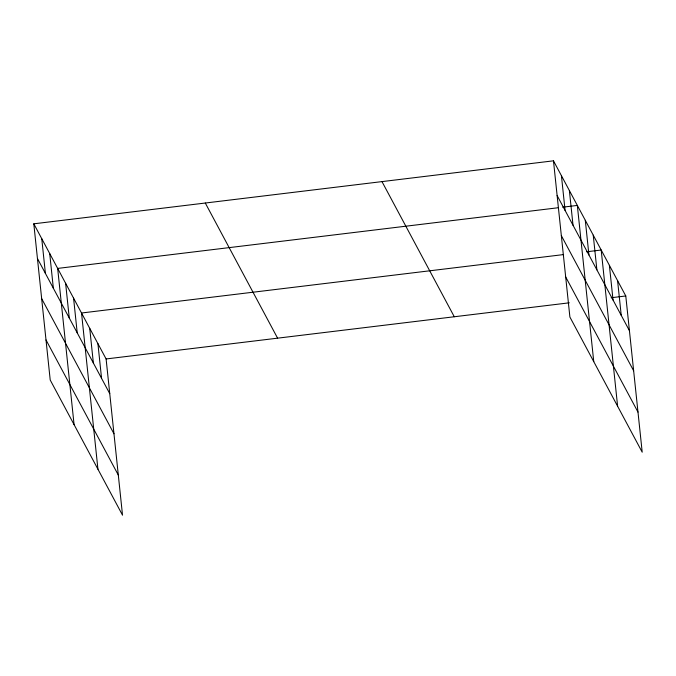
<?xml version="1.0" encoding="UTF-8"?>
<svg xmlns="http://www.w3.org/2000/svg" width="676" height="676" viewBox="0 0 676 676"><rect width="100%" height="100%" fill="white"/><g stroke="black" fill="none" stroke-linecap="round" stroke-linejoin="round"><path stroke-width="1.01" d="M33.8 223.815L106.107 358.956L122.525 515.18L50.218 380.03L33.8 223.815L553.475 160.82L625.782 295.97L642.2 452.185L569.893 317.044L553.475 160.82M558.511 207.701L57.663 268.414L74.081 424.629M562.694 207.194L577.329 205.419L593.756 361.643M563.547 254.582L81.526 313.005L97.944 469.228M586.557 251.793L601.192 250.019L617.619 406.234M106.107 358.956L569.31 302.814M611.138 297.744L625.782 295.97M557.117 195.533L629.432 330.674M561.333 235.628L633.64 370.778M565.677 276.94L637.983 412.09M381.982 181.607L454.289 316.757M205.293 203.028L277.599 338.169M37.45 258.519L109.757 393.669M41.658 298.623L113.974 433.764M46.002 339.935L118.317 475.076M617.585 280.65L621.236 315.362M609.389 265.338L613.039 300.043M593.241 235.155L596.891 269.859M585.289 220.291L588.94 254.996M569.378 190.556L573.028 225.26M561.426 175.692L565.077 210.397M97.919 343.645L101.561 378.349M89.722 328.325L93.364 363.037M73.574 298.141L77.216 332.854M65.614 283.278L69.265 317.982M49.711 253.542L53.353 288.255M41.751 238.679L45.402 273.391"/></g></svg>
